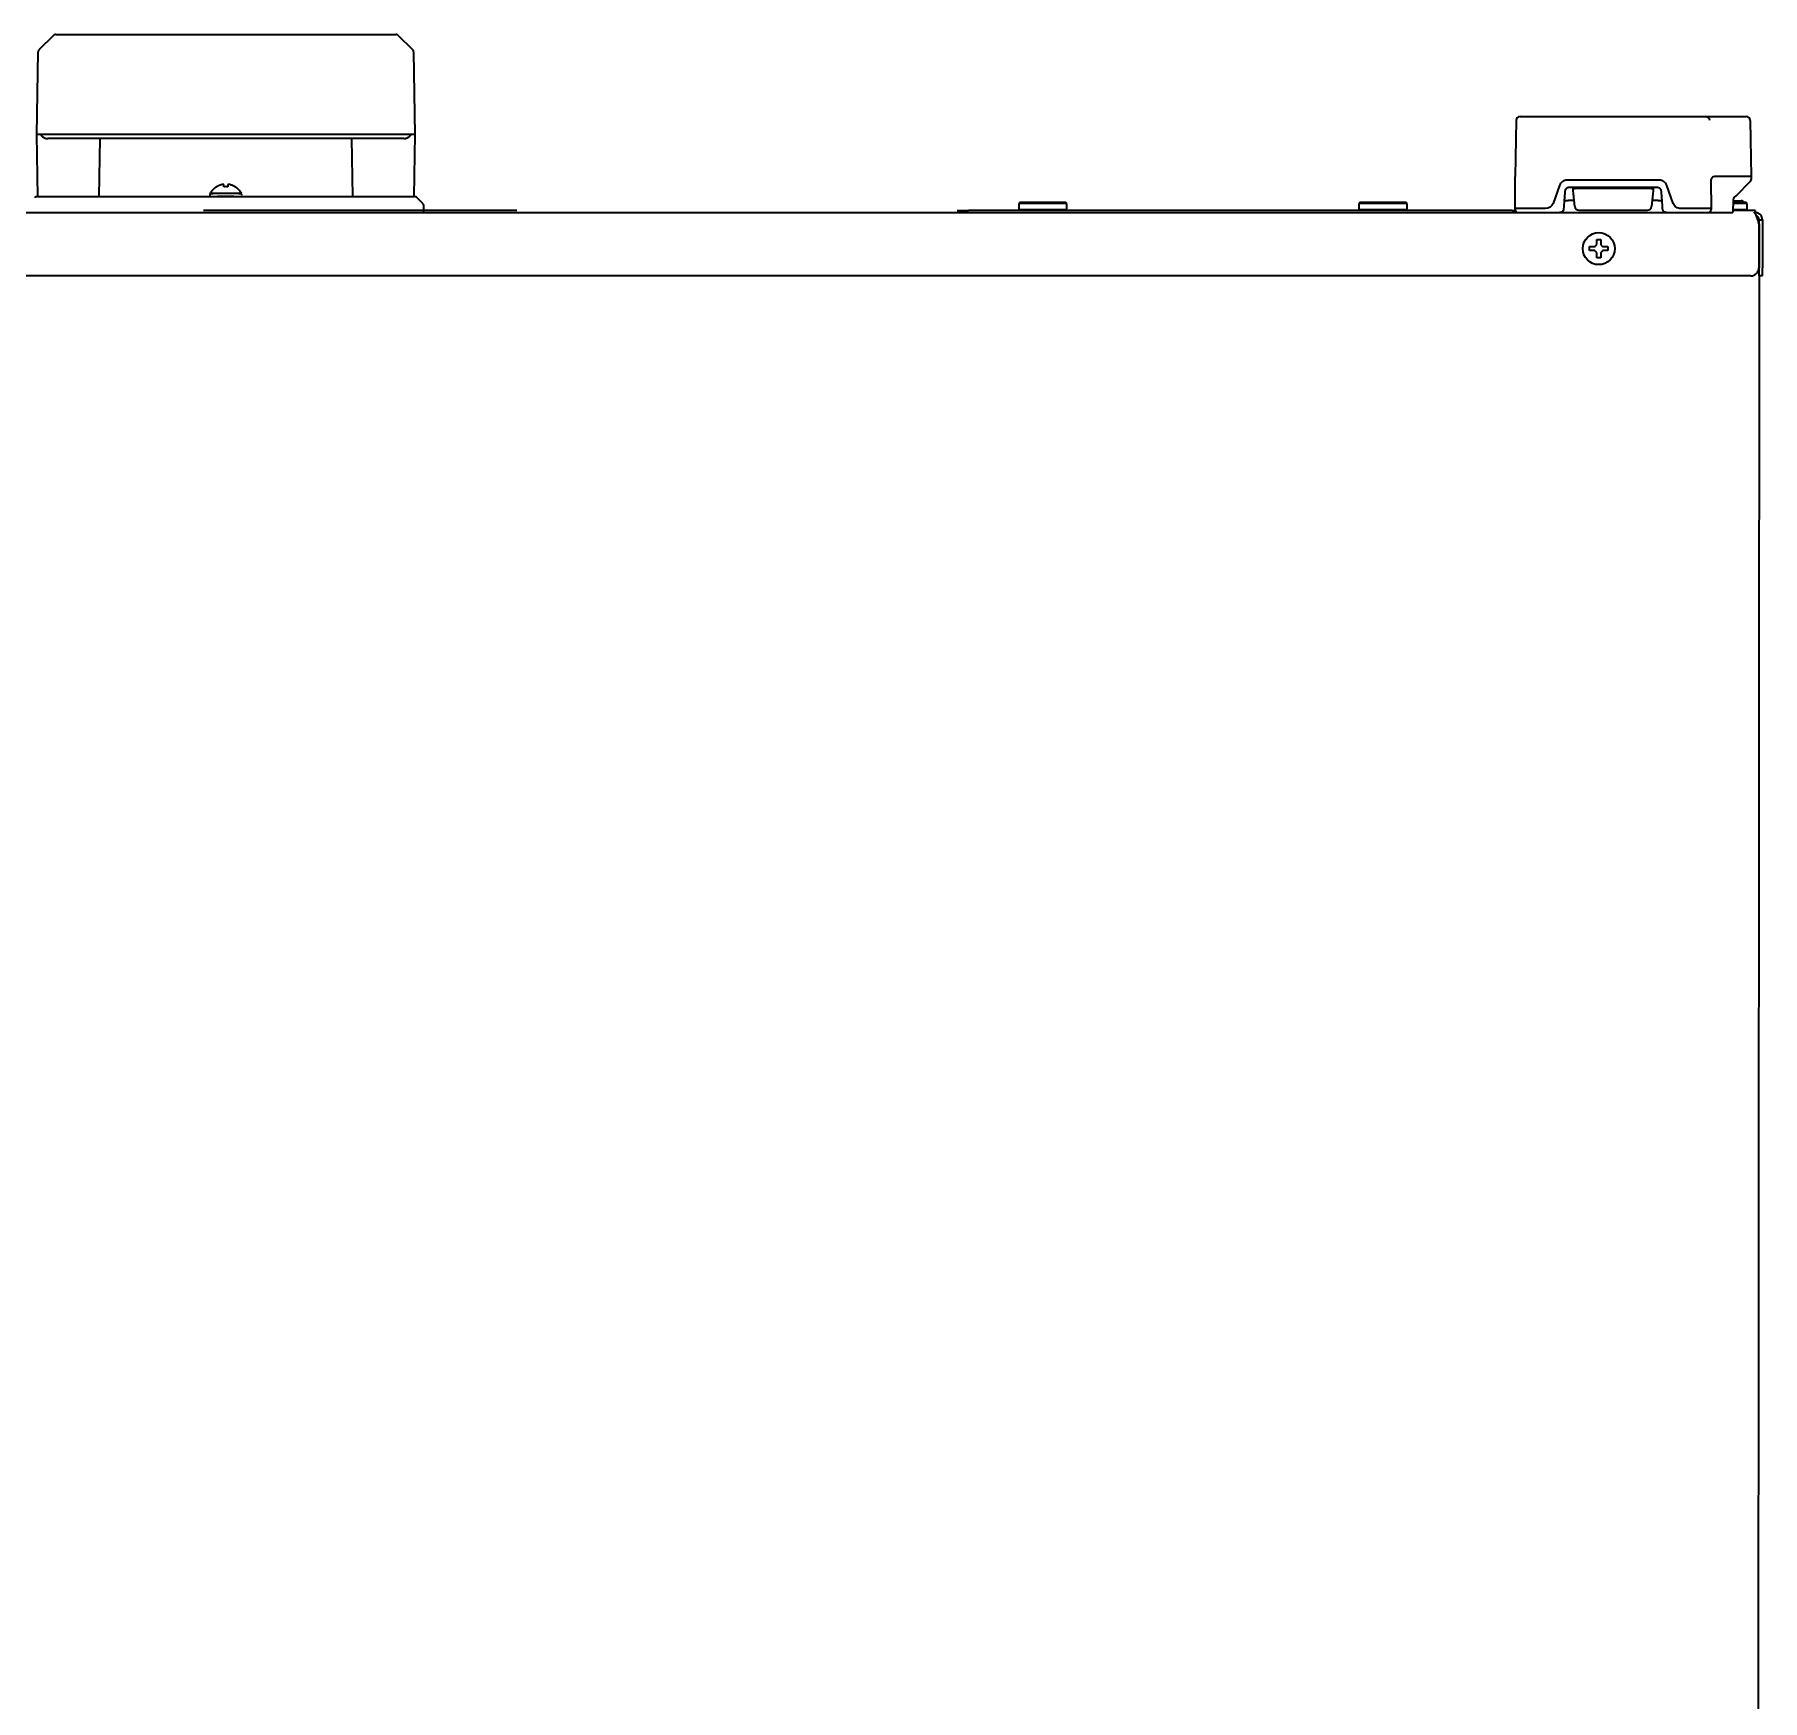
# Model space of a CAD drawing. Header units: inches. Extents: x 786 to 5593, y 691 to 5024.
# Drawn here: x 1216.3 to 1648, y 3126.9 to 3543.2 of the extents above; entities that cross this region are included whole.
import ezdxf

# ---------------------------------------------------------------- set-up
doc = ezdxf.new("R2010")
doc.units = ezdxf.units.IN
doc.layers.add('1', color=7, linetype='Continuous', true_color=0xffffff)

msp = doc.modelspace()

# ---------------------------------------------------------------- linework, layer by layer
at = {"layer": '1', "color": 7, "linetype": 'Continuous', "lineweight": 35}
for p, q in [((1220.95, 3542.87), (1217.47, 3539.44)), ((1221.65, 3543.16), (1306.56, 3543.16)), ((1310.75, 3539.44), (1307.26, 3542.87)), ((1217.17, 3538.75), (1216.81, 3518.16)), ((1311.41, 3518.16), (1311.05, 3538.75)), ((1586.46, 3521.67), (1586.22, 3507.66)), ((1587.46, 3522.66), (1587.49, 3522.66)), ((1587.49, 3522.66), (1587.58, 3522.66)), ((1587.6, 3522.66), (1593.22, 3522.66)), ((1593.22, 3522.66), (1593.83, 3522.66)), ((1595.78, 3522.66), (1597.4, 3522.66)), ((1599.22, 3522.66), (1622.22, 3522.66)), ((1624.04, 3522.66), (1625.67, 3522.66)), ((1627.61, 3522.66), (1628.22, 3522.66)), ((1628.22, 3522.66), (1633.84, 3522.66)), ((1633.84, 3522.66), (1642.29, 3522.66)), ((1642.29, 3522.66), (1643.98, 3522.66)), ((1644.98, 3521.67), (1645.22, 3507.66)), ((1264.11, 3518.16), (1216.81, 3518.16)), ((1216.81, 3518.16), (1217.08, 3502.66)), ((1308.59, 3517.16), (1219.62, 3517.16)), ((1232.6, 3517.16), (1232.35, 3502.66)), ((1311.41, 3518.16), (1264.11, 3518.16)), ((1295.86, 3502.66), (1295.61, 3517.16)), ((1311.14, 3502.66), (1311.41, 3518.16)), ((1586.22, 3499.66), (1586.22, 3506.19)), ((1622.22, 3506.78), (1599.22, 3506.78)), ((1635.1, 3506.64), (1635.22, 3499.66)), ((1643.17, 3507.66), (1636.1, 3507.66)), ((1641.51, 3502.95), (1644.99, 3506.42)), ((1645.22, 3507.66), (1643.17, 3507.66)), ((1645.22, 3507.66), (1645.21, 3506.94)), ((1217.02, 3502.66), (1311.19, 3502.66)), ((1217.02, 3502.66), (1311.19, 3502.66)), ((1260.11, 3503.26), (1260.11, 3503.06)), ((1261.81, 3505.11), (1261.81, 3505.13)), ((1266.41, 3505.13), (1266.41, 3505.11)), ((1268.11, 3503.06), (1268.11, 3503.26)), ((1313.31, 3500.95), (1311.9, 3502.36)), ((1313.31, 3500.95), (1311.9, 3502.36)), ((1462.47, 3501.16), (1462.22, 3500.91)), ((1473.97, 3501.16), (1462.47, 3501.16)), ((1474.22, 3500.91), (1473.97, 3501.16)), ((1547.47, 3501.16), (1547.22, 3500.91)), ((1558.97, 3501.16), (1547.47, 3501.16)), ((1559.22, 3500.91), (1558.97, 3501.16)), ((1597.34, 3505.46), (1595.71, 3500.97)), ((1598.49, 3501.66), (1599.49, 3501.66)), ((1601.01, 3501.66), (1599.49, 3501.66)), ((1621.79, 3504.91), (1599.65, 3504.91)), ((1600.69, 3504.66), (1600.67, 3504.91)), ((1600.69, 3504.66), (1601.19, 3504.66)), ((1600.74, 3504.16), (1600.69, 3504.66)), ((1600.82, 3503.39), (1600.74, 3504.16)), ((1601.16, 3500.21), (1600.82, 3503.39)), ((1620.25, 3504.66), (1601.19, 3504.66)), ((1620.25, 3504.66), (1620.75, 3504.66)), ((1620.62, 3503.39), (1620.28, 3500.21)), ((1621.95, 3501.66), (1620.43, 3501.66)), ((1620.7, 3504.16), (1620.62, 3503.39)), ((1620.75, 3504.66), (1620.7, 3504.16)), ((1620.75, 3504.66), (1620.77, 3504.91)), ((1621.95, 3501.66), (1622.95, 3501.66)), ((1625.73, 3500.97), (1624.1, 3505.46)), ((1640.71, 3501.91), (1640.65, 3498.66)), ((1643.97, 3501.16), (1640.69, 3501.16)), ((1640.7, 3501.63), (1642.67, 3501.63)), ((1644.22, 3500.91), (1643.97, 3501.16)), ((788.47, 3498.66), (1640.65, 3498.66)), ((1336.81, 3499.16), (1258.5, 3499.16)), ((1313.61, 3498.86), (1313.61, 3500.24)), ((1313.61, 3498.86), (1313.61, 3500.24)), ((1446.81, 3499.16), (1447.51, 3499.16)), ((1447.51, 3499.16), (1448.93, 3499.16)), ((1448.93, 3499.16), (1449.63, 3499.16)), ((1585.51, 3499.16), (1449.63, 3499.16)), ((1462.22, 3500.91), (1462.22, 3499.41)), ((1474.22, 3500.91), (1462.22, 3500.91)), ((1462.22, 3499.41), (1474.22, 3499.41)), ((1462.22, 3499.41), (1462.47, 3499.16)), ((1473.97, 3499.16), (1474.22, 3499.41)), ((1474.22, 3499.41), (1474.22, 3500.91)), ((1547.22, 3500.91), (1547.22, 3499.41)), ((1559.22, 3500.91), (1547.22, 3500.91)), ((1547.22, 3499.41), (1559.22, 3499.41)), ((1547.22, 3499.41), (1547.47, 3499.16)), ((1558.97, 3499.16), (1559.22, 3499.41)), ((1559.22, 3499.41), (1559.22, 3500.91)), ((1585.51, 3499.16), (1585.87, 3499.16)), ((1585.87, 3499.16), (1586.27, 3499.16)), ((1586.22, 3499.39), (1586.22, 3499.66)), ((1593.22, 3499.66), (1586.22, 3499.66)), ((1593.83, 3499.66), (1593.22, 3499.66)), ((1602.15, 3499.31), (1619.29, 3499.31)), ((1628.22, 3499.66), (1627.61, 3499.66)), ((1635.22, 3499.66), (1628.22, 3499.66)), ((1635.22, 3499.66), (1635.22, 3499.44)), ((1640.66, 3499.41), (1644.22, 3499.41)), ((1644.22, 3499.16), (1640.66, 3499.16)), ((1644.22, 3500.91), (1640.69, 3500.91)), ((1643.97, 3499.16), (1644.22, 3499.41)), ((1644.22, 3499.41), (1644.22, 3500.91)), ((1646.22, 3499.16), (1644.22, 3499.16)), ((1645.99, 3498.65), (1645.97, 3498.66)), ((1645.97, 3498.66), (1646.22, 3498.66)), ((1646.22, 3499.16), (1646.22, 3498.66)), ((1646.93, 3496.74), (1646.88, 3496.86)), ((1647.22, 3496.86), (1647.22, 3496.74)), ((1648.02, 3496.86), (1648.02, 3496.74)), ((1647.12, 3495.9), (1647.12, 3484.86)), ((1647.12, 3494.91), (1647.22, 3494.91)), ((1647.22, 3495.9), (1647.22, 3496.74)), ((1647.22, 3495.9), (1647.22, 3484.86)), ((1648.02, 3496.74), (1648.02, 3495.9)), ((1648.02, 3495.9), (1648.02, 3484.86)), ((1606.62, 3491.96), (1607.12, 3491.96)), ((1607.12, 3491.96), (1607.62, 3491.96)), ((1607.12, 3487.36), (1606.62, 3487.36)), ((1607.62, 3487.36), (1607.12, 3487.36)), ((1647.22, 3482.86), (1647.22, 3484.86)), ((1648.02, 3482.86), (1648.02, 3484.86)), ((1645.12, 3482.86), (789.32, 3482.86)), ((1647.22, 3482.86), (1646.72, 2860.7)), ((1648.02, 3482.86), (1647.22, 3482.86))]:
    msp.add_line(p, q, dxfattribs=at)
msp.add_circle((1607.12, 3489.66), 4, dxfattribs=at)
for centre, radius, start, end in [((1221.65, 3542.16), 1, 90, 134.5), ((1306.56, 3542.16), 1, 45.5, 90), ((1218.17, 3538.73), 1, 134.5, 179), ((1310.05, 3538.73), 1, 1, 45.5), ((1587.46, 3521.66), 1, 90, 179), ((1633.84, 3521.66), 1, 1, 90), ((1643.98, 3521.66), 1, 1, 90), ((1636.1, 3506.66), 1, 90, 181), ((1644.46, 3506.95), 0.75, 315, 359), ((1217.02, 3501.66), 1, 90, 135), ((1217.02, 3501.66), 1, 90, 135), ((1311.19, 3501.66), 1, 45, 90), ((1311.19, 3501.66), 1, 45, 90), ((1641.71, 3501.87), 1, 116.7646, 179), ((1640.81, 3503.66), 1, 296.7646, 315), ((1642.67, 3500.63), 1, 31.9695, 90), ((1312.61, 3500.24), 1, 0, 45), ((1312.61, 3500.24), 1, 0, 45), ((1586.97, 3499.41), 0.75, 181, 270), ((1602.15, 3500.31), 1, 186, 270), ((1619.29, 3500.31), 1, 270, 354), ((1634.42, 3499.46), 0.8, 270, 359), ((1645.12, 3495.9), 2, 0, 25), ((1645.12, 3484.86), 2, 270, 0)]:
    msp.add_arc(centre, radius, start, end, dxfattribs=at)
msp.add_ellipse((1264.11, 3503.46), major_axis=(3.95, 0), ratio=0.008727, dxfattribs=at)
for centre, major_axis, ratio, start_param, end_param in [((1264.11, 3502.66), (2.2, 0), 0.008727, 1.570796, 2.807111), ((1264.11, 3502.66), (2.2, 0), 0.008727, 0.418715, 1.570796), ((1599.65, 3503.91), (-1, 0), 1, 4.712389, 4.92927), ((1621.79, 3503.91), (-0.994, 0.111), 1, 4.606666, 4.823547)]:
    msp.add_ellipse(centre, major_axis=major_axis, ratio=ratio, start_param=start_param, end_param=end_param, dxfattribs=at)
for points, knots in [([(1593.83, 3522.66), (1593.99, 3522.66), (1594.15, 3522.66), (1594.48, 3522.66), (1594.64, 3522.66), (1594.96, 3522.66), (1595.13, 3522.66), (1595.37, 3522.66), (1595.45, 3522.66), (1595.57, 3522.66), (1595.61, 3522.66), (1595.69, 3522.66), (1595.73, 3522.66), (1595.78, 3522.66)], [0, 0, 0, 0, 0.25, 0.25, 0.5, 0.5, 0.75, 0.75, 0.875, 0.875, 0.9375, 0.9375, 1, 1, 1, 1]), ([(1597.4, 3522.66), (1597.44, 3522.66), (1597.48, 3522.66), (1597.56, 3522.66), (1597.67, 3522.66), (1597.78, 3522.66), (1598.01, 3522.66), (1598.16, 3522.66), (1598.62, 3522.66), (1598.92, 3522.66), (1599.22, 3522.66)], [0, 0, 0, 0, 0.0625, 0.0625, 0.125, 0.25, 0.25, 0.5, 0.5, 1, 1, 1, 1]), ([(1622.22, 3522.66), (1622.52, 3522.66), (1622.82, 3522.66), (1623.28, 3522.66), (1623.43, 3522.66), (1623.66, 3522.66), (1623.73, 3522.66), (1623.85, 3522.66), (1623.88, 3522.66), (1623.96, 3522.66), (1624, 3522.66), (1624.04, 3522.66)], [0, 0, 0, 0, 0.5, 0.5, 0.75, 0.75, 0.875, 0.875, 0.9375, 0.9375, 1, 1, 1, 1]), ([(1625.67, 3522.66), (1625.71, 3522.66), (1625.75, 3522.66), (1625.83, 3522.66), (1625.87, 3522.66), (1625.99, 3522.66), (1626.07, 3522.66), (1626.31, 3522.66), (1626.48, 3522.66), (1626.8, 3522.66), (1626.96, 3522.66), (1627.29, 3522.66), (1627.45, 3522.66), (1627.61, 3522.66)], [0, 0, 0, 0, 0.0625, 0.0625, 0.125, 0.125, 0.25, 0.25, 0.5, 0.5, 0.75, 0.75, 1, 1, 1, 1]), ([(1217.89, 3518.14), (1217.9, 3518.13), (1217.9, 3518.12), (1217.91, 3518.11), (1217.92, 3518.09), (1217.93, 3518.08), (1217.94, 3518.06), (1217.95, 3518.05), (1217.96, 3518.03), (1217.97, 3518.02), (1217.98, 3518), (1217.99, 3517.99), (1218, 3517.97), (1218.01, 3517.96), (1218.02, 3517.94), (1218.03, 3517.93), (1218.04, 3517.92), (1218.05, 3517.9), (1218.06, 3517.89), (1218.07, 3517.88), (1218.08, 3517.86), (1218.09, 3517.85), (1218.11, 3517.84), (1218.12, 3517.82), (1218.13, 3517.81), (1218.14, 3517.8), (1218.15, 3517.79), (1218.16, 3517.77), (1218.18, 3517.76), (1218.19, 3517.75), (1218.2, 3517.74), (1218.21, 3517.73), (1218.23, 3517.71), (1218.24, 3517.7), (1218.25, 3517.69), (1218.26, 3517.68), (1218.27, 3517.67), (1218.29, 3517.66), (1218.3, 3517.65), (1218.31, 3517.64), (1218.32, 3517.63), (1218.34, 3517.62), (1218.35, 3517.61), (1218.36, 3517.6), (1218.37, 3517.59), (1218.39, 3517.58), (1218.4, 3517.57), (1218.41, 3517.56), (1218.42, 3517.55), (1218.44, 3517.54), (1218.45, 3517.53), (1218.46, 3517.53), (1218.47, 3517.52), (1218.49, 3517.51), (1218.5, 3517.5), (1218.51, 3517.49), (1218.52, 3517.49), (1218.54, 3517.48), (1218.55, 3517.47), (1218.56, 3517.46), (1218.57, 3517.46), (1218.58, 3517.45), (1218.6, 3517.44), (1218.61, 3517.44), (1218.62, 3517.43), (1218.63, 3517.42), (1218.64, 3517.42), (1218.66, 3517.41), (1218.69, 3517.39), (1218.73, 3517.37), (1218.76, 3517.35), (1218.8, 3517.34), (1218.84, 3517.32), (1218.88, 3517.31), (1218.91, 3517.29), (1218.95, 3517.28), (1218.99, 3517.26), (1219.03, 3517.25), (1219.06, 3517.24), (1219.1, 3517.23), (1219.14, 3517.22), (1219.18, 3517.21), (1219.22, 3517.2), (1219.25, 3517.19), (1219.29, 3517.19), (1219.33, 3517.18), (1219.37, 3517.17), (1219.41, 3517.17), (1219.44, 3517.17), (1219.48, 3517.16), (1219.52, 3517.16), (1219.55, 3517.16), (1219.59, 3517.16), (1219.61, 3517.16), (1219.62, 3517.16)], [0, 0, 0, 0, 0.011672, 0.023259, 0.03476, 0.046176, 0.057505, 0.068749, 0.079908, 0.09098, 0.101967, 0.112867, 0.123682, 0.134411, 0.145054, 0.155611, 0.166082, 0.176467, 0.186766, 0.196979, 0.207106, 0.217146, 0.227101, 0.23697, 0.246752, 0.256449, 0.266059, 0.275583, 0.285021, 0.294373, 0.303639, 0.312819, 0.321912, 0.33092, 0.339841, 0.348677, 0.357426, 0.36609, 0.374667, 0.383158, 0.391564, 0.399883, 0.408116, 0.416263, 0.424325, 0.4323, 0.44019, 0.447994, 0.455712, 0.463344, 0.47089, 0.478351, 0.485726, 0.493015, 0.500218, 0.507336, 0.514368, 0.521315, 0.528176, 0.534951, 0.541641, 0.548246, 0.554765, 0.561199, 0.567547, 0.573811, 0.579988, 0.586081, 0.604999, 0.623671, 0.642098, 0.660281, 0.67822, 0.695916, 0.713369, 0.73058, 0.74755, 0.76428, 0.780769, 0.79702, 0.813033, 0.828809, 0.844349, 0.859653, 0.874723, 0.88956, 0.904165, 0.918538, 0.932682, 0.946598, 0.960286, 0.973748, 0.986986, 1, 1, 1, 1]), ([(1308.59, 3517.16), (1308.6, 3517.16), (1308.61, 3517.16), (1308.63, 3517.16), (1308.64, 3517.16), (1308.66, 3517.16), (1308.68, 3517.16), (1308.7, 3517.16), (1308.72, 3517.16), (1308.73, 3517.16), (1308.75, 3517.16), (1308.77, 3517.17), (1308.79, 3517.17), (1308.81, 3517.17), (1308.83, 3517.17), (1308.85, 3517.17), (1308.86, 3517.18), (1308.88, 3517.18), (1308.9, 3517.18), (1308.92, 3517.19), (1308.94, 3517.19), (1308.96, 3517.19), (1308.98, 3517.2), (1309, 3517.2), (1309.01, 3517.2), (1309.03, 3517.21), (1309.05, 3517.21), (1309.07, 3517.22), (1309.09, 3517.22), (1309.11, 3517.23), (1309.13, 3517.23), (1309.15, 3517.24), (1309.16, 3517.24), (1309.18, 3517.25), (1309.2, 3517.26), (1309.22, 3517.26), (1309.24, 3517.27), (1309.26, 3517.28), (1309.28, 3517.28), (1309.3, 3517.29), (1309.31, 3517.3), (1309.33, 3517.3), (1309.35, 3517.31), (1309.37, 3517.32), (1309.39, 3517.33), (1309.41, 3517.33), (1309.42, 3517.34), (1309.44, 3517.35), (1309.46, 3517.36), (1309.48, 3517.37), (1309.5, 3517.38), (1309.51, 3517.39), (1309.53, 3517.4), (1309.55, 3517.4), (1309.57, 3517.41), (1309.58, 3517.42), (1309.6, 3517.43), (1309.62, 3517.44), (1309.64, 3517.45), (1309.66, 3517.46), (1309.67, 3517.48), (1309.69, 3517.49), (1309.71, 3517.5), (1309.73, 3517.51), (1309.75, 3517.52), (1309.77, 3517.54), (1309.79, 3517.55), (1309.81, 3517.57), (1309.83, 3517.58), (1309.85, 3517.6), (1309.87, 3517.61), (1309.89, 3517.63), (1309.91, 3517.64), (1309.93, 3517.66), (1309.95, 3517.68), (1309.97, 3517.7), (1309.99, 3517.72), (1310.01, 3517.74), (1310.03, 3517.76), (1310.05, 3517.78), (1310.07, 3517.8), (1310.09, 3517.82), (1310.11, 3517.84), (1310.13, 3517.86), (1310.15, 3517.89), (1310.17, 3517.91), (1310.19, 3517.93), (1310.21, 3517.96), (1310.22, 3517.98), (1310.24, 3518.01), (1310.26, 3518.03), (1310.27, 3518.06), (1310.29, 3518.08), (1310.31, 3518.11), (1310.32, 3518.13), (1310.32, 3518.14)], [0, 0, 0, 0, 0.00651, 0.01307, 0.019681, 0.026343, 0.033056, 0.03982, 0.046635, 0.053501, 0.060419, 0.067389, 0.07441, 0.081484, 0.088609, 0.095787, 0.103017, 0.1103, 0.117636, 0.125024, 0.132465, 0.139959, 0.147506, 0.155106, 0.16276, 0.170467, 0.178228, 0.186042, 0.193911, 0.201833, 0.209809, 0.217839, 0.225924, 0.234062, 0.242255, 0.250503, 0.258805, 0.267162, 0.275573, 0.28404, 0.292561, 0.301137, 0.309768, 0.318455, 0.327196, 0.335993, 0.344846, 0.353753, 0.362716, 0.371735, 0.38081, 0.38994, 0.399125, 0.408367, 0.417664, 0.42659, 0.435804, 0.445304, 0.455092, 0.465168, 0.475531, 0.486183, 0.497122, 0.50835, 0.519867, 0.531672, 0.543766, 0.556149, 0.568821, 0.581782, 0.595033, 0.608573, 0.622403, 0.636523, 0.650932, 0.665631, 0.68062, 0.695899, 0.711469, 0.727328, 0.743477, 0.759916, 0.776646, 0.793665, 0.810975, 0.828574, 0.846463, 0.864642, 0.883111, 0.90187, 0.920918, 0.940255, 0.959881, 0.979796, 1, 1, 1, 1]), ([(1263.61, 3505.12), (1263.61, 3505.24), (1263.61, 3505.35), (1263.61, 3505.49), (1263.61, 3505.53), (1263.61, 3505.6), (1263.61, 3505.63), (1263.61, 3505.66)], [0, 0, 0, 0, 0.5, 0.5, 0.75, 0.75, 1, 1, 1, 1]), ([(1266.41, 3505.11), (1266.2, 3505.23), (1265.99, 3505.34), (1265.67, 3505.48), (1265.56, 3505.52), (1265.34, 3505.59), (1265.22, 3505.63), (1265.11, 3505.66)], [0, 0, 0, 0, 0.5, 0.5, 0.75, 0.75, 1, 1, 1, 1]), ([(1599.22, 3506.78), (1598.81, 3506.78), (1598.41, 3506.65), (1597.74, 3506.18), (1597.48, 3505.84), (1597.34, 3505.46)], [0, 0, 0, 0, 0.5, 0.5, 1, 1, 1, 1]), ([(1624.1, 3505.46), (1623.96, 3505.84), (1623.7, 3506.18), (1623.03, 3506.65), (1622.63, 3506.78), (1622.22, 3506.78)], [0, 0, 0, 0, 0.5, 0.5, 1, 1, 1, 1]), ([(1260.11, 3503.04), (1260.11, 3503.02), (1260.11, 3502.95), (1260.16, 3502.85), (1260.22, 3502.77), (1260.29, 3502.71), (1260.36, 3502.68), (1260.38, 3502.68), (1260.39, 3502.67)], [0, 0, 0, 0, 0.135651, 0.390433, 0.598157, 0.774684, 0.921362, 1, 1, 1, 1]), ([(1261.82, 3505.11), (1261.67, 3505.04), (1261.26, 3504.79), (1260.69, 3504.23), (1260.32, 3503.73), (1260.16, 3503.46)], [0, 0, 0, 0, 0.20891, 0.604427, 1, 1, 1, 1]), ([(1268.05, 3503.46), (1267.89, 3503.73), (1267.53, 3504.23), (1266.95, 3504.79), (1266.54, 3505.04), (1266.39, 3505.12)], [0, 0, 0, 0, 0.394932, 0.789806, 1, 1, 1, 1]), ([(1598.66, 3503.98), (1598.6, 3503.24), (1598.55, 3502.51), (1598.45, 3501.05), (1598.4, 3500.32), (1598.35, 3499.59)], [0, 0, 0, 0, 0.5, 0.5, 1, 1, 1, 1]), ([(1599.44, 3504.88), (1599.38, 3504.87), (1599.33, 3504.86), (1599.26, 3504.83), (1599.23, 3504.82), (1599.19, 3504.79), (1599.16, 3504.78), (1599.09, 3504.74), (1599.05, 3504.71), (1598.99, 3504.65), (1598.97, 3504.64), (1598.93, 3504.6), (1598.91, 3504.58), (1598.86, 3504.52), (1598.83, 3504.48), (1598.79, 3504.41), (1598.77, 3504.38), (1598.76, 3504.35), (1598.75, 3504.34), (1598.74, 3504.31), (1598.73, 3504.3), (1598.71, 3504.24), (1598.69, 3504.19), (1598.67, 3504.08), (1598.66, 3504.03), (1598.66, 3503.98)], [0, 0, 0, 0, 0.125, 0.125, 0.1875, 0.1875, 0.25, 0.25, 0.375, 0.375, 0.4375, 0.4375, 0.5, 0.5, 0.625, 0.625, 0.6875, 0.6875, 0.71875, 0.71875, 0.75, 0.75, 0.875, 0.875, 1, 1, 1, 1]), ([(1622.79, 3503.98), (1622.78, 3504.03), (1622.77, 3504.08), (1622.75, 3504.16), (1622.75, 3504.19), (1622.73, 3504.24), (1622.72, 3504.26), (1622.69, 3504.34), (1622.67, 3504.39), (1622.63, 3504.45), (1622.61, 3504.48), (1622.58, 3504.52), (1622.56, 3504.54), (1622.51, 3504.6), (1622.47, 3504.64), (1622.41, 3504.69), (1622.39, 3504.71), (1622.36, 3504.73), (1622.35, 3504.74), (1622.32, 3504.75), (1622.31, 3504.76), (1622.25, 3504.79), (1622.16, 3504.84), (1622.06, 3504.87), (1622, 3504.88)], [0, 0, 0, 0, 0.125, 0.125, 0.1875, 0.1875, 0.25, 0.25, 0.375, 0.375, 0.4375, 0.4375, 0.5, 0.5, 0.625, 0.625, 0.6875, 0.6875, 0.71875, 0.71875, 0.75, 0.75, 0.875, 1, 1, 1, 1]), ([(1623.09, 3499.59), (1623.04, 3500.32), (1622.99, 3501.05), (1622.89, 3502.51), (1622.84, 3503.24), (1622.79, 3503.98)], [0, 0, 0, 0, 0.5, 0.5, 1, 1, 1, 1]), ([(1598.35, 3499.59), (1598.35, 3499.58), (1598.35, 3499.57), (1598.35, 3499.56), (1598.34, 3499.53), (1598.34, 3499.51), (1598.33, 3499.46), (1598.33, 3499.43), (1598.31, 3499.37), (1598.3, 3499.34), (1598.28, 3499.29), (1598.27, 3499.26), (1598.23, 3499.17), (1598.2, 3499.12), (1598.15, 3499.06), (1598.14, 3499.04), (1598.12, 3499.02), (1598.11, 3499.01), (1598.08, 3498.97), (1598.06, 3498.95), (1597.99, 3498.89), (1597.94, 3498.85), (1597.86, 3498.8), (1597.84, 3498.78), (1597.78, 3498.75), (1597.72, 3498.73), (1597.66, 3498.71), (1597.62, 3498.69), (1597.6, 3498.69), (1597.57, 3498.68), (1597.56, 3498.68), (1597.48, 3498.66), (1597.41, 3498.66), (1597.35, 3498.66)], [0, 0, 0, 0, 0.015625, 0.015625, 0.03125, 0.0625, 0.0625, 0.125, 0.125, 0.1875, 0.1875, 0.25, 0.25, 0.375, 0.375, 0.40625, 0.40625, 0.4375, 0.4375, 0.5, 0.5, 0.625, 0.625, 0.6875, 0.6875, 0.75, 0.8125, 0.8125, 0.84375, 0.84375, 0.875, 0.875, 1, 1, 1, 1]), ([(1624.09, 3498.66), (1624.03, 3498.66), (1623.96, 3498.66), (1623.89, 3498.68), (1623.87, 3498.68), (1623.84, 3498.69), (1623.82, 3498.69), (1623.78, 3498.71), (1623.72, 3498.73), (1623.66, 3498.75), (1623.61, 3498.78), (1623.58, 3498.8), (1623.5, 3498.85), (1623.45, 3498.89), (1623.38, 3498.95), (1623.36, 3498.97), (1623.33, 3499.01), (1623.32, 3499.02), (1623.3, 3499.04), (1623.29, 3499.06), (1623.24, 3499.12), (1623.21, 3499.17), (1623.17, 3499.26), (1623.16, 3499.28), (1623.14, 3499.34), (1623.13, 3499.37), (1623.11, 3499.43), (1623.11, 3499.46), (1623.1, 3499.51), (1623.1, 3499.53), (1623.09, 3499.56), (1623.09, 3499.57), (1623.09, 3499.58), (1623.09, 3499.59)], [0, 0, 0, 0, 0.125, 0.125, 0.15625, 0.15625, 0.1875, 0.1875, 0.25, 0.3125, 0.3125, 0.375, 0.375, 0.5, 0.5, 0.5625, 0.5625, 0.59375, 0.59375, 0.625, 0.625, 0.75, 0.75, 0.8125, 0.8125, 0.875, 0.875, 0.9375, 0.9375, 0.96875, 0.984375, 0.984375, 1, 1, 1, 1]), ([(1627.61, 3499.66), (1627.2, 3499.66), (1626.8, 3499.78), (1626.13, 3500.25), (1625.87, 3500.59), (1625.73, 3500.97)], [0, 0, 0, 0, 0.5, 0.5, 1, 1, 1, 1]), ([(1646.88, 3496.86), (1646.84, 3496.97), (1646.81, 3497.08), (1646.73, 3497.3), (1646.69, 3497.41), (1646.62, 3497.61), (1646.58, 3497.71), (1646.51, 3497.9), (1646.47, 3497.99), (1646.4, 3498.16), (1646.36, 3498.23), (1646.29, 3498.37), (1646.25, 3498.42), (1646.18, 3498.52), (1646.14, 3498.56), (1646.07, 3498.62), (1646.03, 3498.64), (1645.99, 3498.65)], [0, 0, 0, 0, 0.125, 0.125, 0.25, 0.25, 0.375, 0.375, 0.5, 0.5, 0.625, 0.625, 0.75, 0.75, 0.875, 0.875, 1, 1, 1, 1]), ([(1648.02, 3496.86), (1648.02, 3497.08), (1647.98, 3497.3), (1647.82, 3497.72), (1647.7, 3497.91), (1647.39, 3498.24), (1647.21, 3498.38), (1646.81, 3498.57), (1646.59, 3498.63), (1646.37, 3498.65)], [0, 0, 0, 0, 0.25, 0.25, 0.5, 0.5, 0.75, 0.75, 1, 1, 1, 1]), ([(1647.22, 3496.86), (1647.22, 3496.92), (1647.21, 3496.98), (1647.19, 3497.1), (1647.17, 3497.16), (1647.13, 3497.28), (1647.1, 3497.33), (1647.04, 3497.44), (1647, 3497.49), (1646.91, 3497.58), (1646.87, 3497.62), (1646.77, 3497.7), (1646.72, 3497.73), (1646.63, 3497.77), (1646.59, 3497.79), (1646.55, 3497.8)], [0, 0, 0, 0, 0.151283, 0.151283, 0.302566, 0.302566, 0.453849, 0.453849, 0.605132, 0.605132, 0.756415, 0.756415, 0.907698, 0.907698, 1, 1, 1, 1]), ([(1604.82, 3490.16), (1605.02, 3490.16), (1605.23, 3490.16), (1605.56, 3490.16), (1605.67, 3490.16), (1605.89, 3490.16), (1606, 3490.16), (1606.12, 3490.16)], [0, 0, 0, 0, 0.5, 0.5, 0.75, 0.75, 1, 1, 1, 1]), ([(1606.62, 3487.36), (1606.62, 3487.56), (1606.62, 3487.77), (1606.62, 3488.09), (1606.62, 3488.2), (1606.62, 3488.43), (1606.62, 3488.54), (1606.62, 3488.66)], [0, 0, 0, 0, 0.5, 0.5, 0.75, 0.75, 1, 1, 1, 1]), ([(1607.62, 3491.96), (1607.62, 3491.75), (1607.62, 3491.54), (1607.62, 3491.22), (1607.62, 3491.11), (1607.62, 3490.89), (1607.62, 3490.77), (1607.62, 3490.66)], [0, 0, 0, 0, 0.5, 0.5, 0.75, 0.75, 1, 1, 1, 1]), ([(1609.42, 3489.16), (1609.22, 3489.16), (1609.01, 3489.16), (1608.68, 3489.16), (1608.57, 3489.16), (1608.35, 3489.16), (1608.24, 3489.16), (1608.12, 3489.16)], [0, 0, 0, 0, 0.5, 0.5, 0.75, 0.75, 1, 1, 1, 1])]:
    msp.add_open_spline(points, degree=3, knots=knots, dxfattribs=at)
for points, degree in [([(1263.11, 3505.66), (1263.05, 3505.64), (1262.94, 3505.61), (1262.78, 3505.56), (1262.62, 3505.51), (1262.47, 3505.44), (1262.32, 3505.38), (1262.16, 3505.3), (1261.99, 3505.22), (1261.87, 3505.14), (1261.81, 3505.11)], 3), ([(1263.61, 3505.66), (1263.58, 3505.66), (1263.53, 3505.67), (1263.46, 3505.67), (1263.38, 3505.68), (1263.31, 3505.67), (1263.24, 3505.67), (1263.18, 3505.67), (1263.13, 3505.66), (1263.11, 3505.66)], 3), ([(1265.11, 3505.66), (1265.08, 3505.66), (1265.04, 3505.67), (1264.96, 3505.67), (1264.89, 3505.67), (1264.82, 3505.68), (1264.75, 3505.67), (1264.68, 3505.67), (1264.63, 3505.66), (1264.61, 3505.66)], 3), ([(1264.61, 3505.66), (1264.61, 3505.65), (1264.61, 3505.62), (1264.61, 3505.57), (1264.61, 3505.51), (1264.61, 3505.45), (1264.61, 3505.39), (1264.61, 3505.32), (1264.61, 3505.23), (1264.61, 3505.16), (1264.61, 3505.12)], 3), ([(1586.22, 3506.19), (1586.22, 3507.12), (1586.22, 3507.66), (1586.22, 3507.66)], 3), ([(1264.61, 3505.12), (1264.44, 3505.14), (1264.11, 3505.17), (1263.77, 3505.14), (1263.61, 3505.12)], 3), ([(1595.71, 3500.97), (1595.43, 3500.19), (1594.66, 3499.66), (1593.83, 3499.66)], 3), ([(1646.37, 3498.65), (1646.32, 3498.65), (1646.27, 3498.66), (1646.22, 3498.66)], 3), ([(1647.22, 3496.86), (1648.02, 3496.86)], 1), ([(1604.82, 3489.16), (1604.82, 3489.32), (1604.82, 3489.66), (1604.82, 3489.99), (1604.82, 3490.16)], 3), ([(1606.12, 3489.16), (1606.07, 3489.16), (1605.96, 3489.16), (1605.8, 3489.16), (1605.64, 3489.16), (1605.48, 3489.16), (1605.33, 3489.16), (1605.17, 3489.16), (1605.01, 3489.16), (1604.88, 3489.16), (1604.82, 3489.16)], 3), ([(1606.12, 3490.16), (1606.15, 3490.18), (1606.2, 3490.23), (1606.27, 3490.31), (1606.34, 3490.38), (1606.41, 3490.45), (1606.48, 3490.52), (1606.55, 3490.59), (1606.6, 3490.63), (1606.62, 3490.66)], 3), ([(1606.62, 3488.66), (1606.6, 3488.68), (1606.55, 3488.73), (1606.48, 3488.8), (1606.41, 3488.87), (1606.33, 3488.94), (1606.26, 3489.01), (1606.19, 3489.08), (1606.14, 3489.13), (1606.12, 3489.16)], 3), ([(1606.62, 3490.66), (1606.62, 3490.71), (1606.62, 3490.82), (1606.62, 3490.98), (1606.62, 3491.14), (1606.62, 3491.29), (1606.62, 3491.45), (1606.62, 3491.6), (1606.62, 3491.77), (1606.62, 3491.89), (1606.62, 3491.96)], 3), ([(1607.62, 3490.66), (1607.64, 3490.63), (1607.69, 3490.59), (1607.76, 3490.51), (1607.83, 3490.44), (1607.91, 3490.37), (1607.98, 3490.3), (1608.05, 3490.23), (1608.1, 3490.18), (1608.12, 3490.16)], 3), ([(1608.12, 3489.16), (1608.09, 3489.13), (1608.04, 3489.08), (1607.97, 3489.01), (1607.9, 3488.93), (1607.83, 3488.86), (1607.76, 3488.79), (1607.69, 3488.73), (1607.64, 3488.68), (1607.62, 3488.66)], 3), ([(1607.62, 3488.66), (1607.62, 3488.6), (1607.62, 3488.49), (1607.62, 3488.33), (1607.62, 3488.17), (1607.62, 3488.02), (1607.62, 3487.87), (1607.62, 3487.71), (1607.62, 3487.54), (1607.62, 3487.42), (1607.62, 3487.36)], 3), ([(1608.12, 3490.16), (1608.17, 3490.16), (1608.28, 3490.16), (1608.44, 3490.16), (1608.6, 3490.16), (1608.76, 3490.16), (1608.91, 3490.16), (1609.07, 3490.16), (1609.23, 3490.16), (1609.36, 3490.16), (1609.42, 3490.16)], 3), ([(1609.42, 3490.16), (1609.42, 3489.99), (1609.42, 3489.66), (1609.42, 3489.32), (1609.42, 3489.16)], 3)]:
    msp.add_open_spline(points, degree=degree, dxfattribs=at)

doc.saveas('drawing.dxf')
